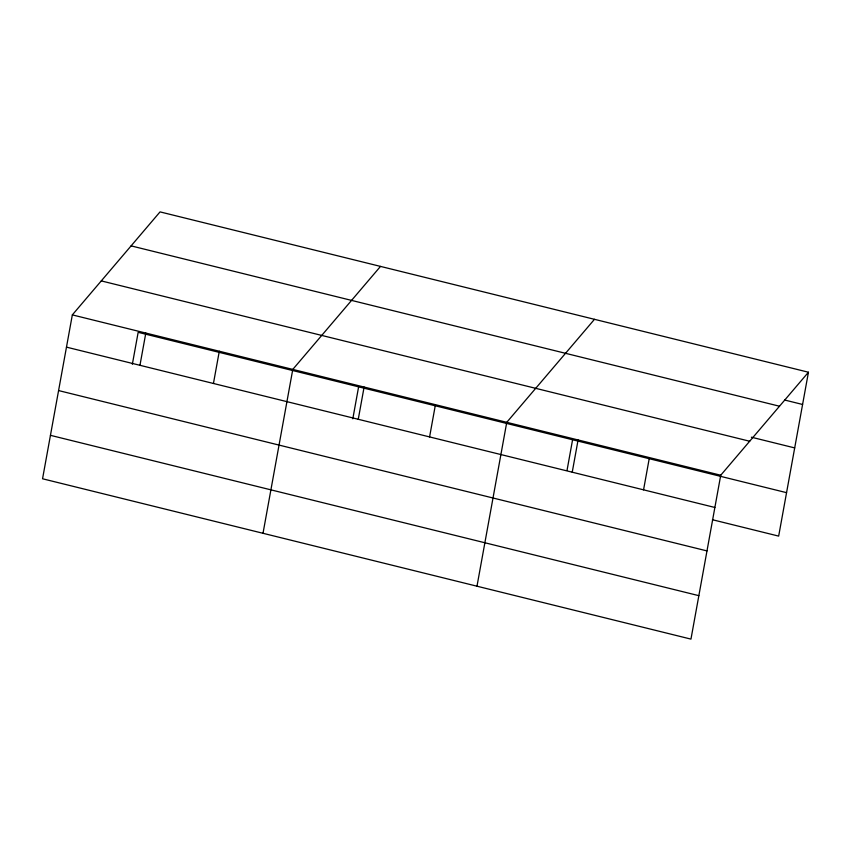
<?xml version="1.0" encoding="UTF-8"?>
<svg xmlns="http://www.w3.org/2000/svg" width="851" height="851" viewBox="0 0 851 851"><rect width="100%" height="100%" fill="white"/><g stroke="black" fill="none" stroke-linecap="round" stroke-linejoin="round"><path stroke-width="1.28" d="M72.335 314.891L42.55 478.773L690.959 639.112L720.733 475.23L808.45 372.227L160.041 211.888L72.335 314.891L720.733 475.23M132.352 364.271L138.16 332.326L786.558 492.665M139.958 365.302L145.819 333.06M213.441 383.471L219.303 351.24M263.012 533.29L292.787 369.408L380.503 266.406M352.814 418.788L358.611 386.843M358.26 419.277L364.111 387.045M429.585 436.925L435.435 404.682M476.985 586.201L506.76 422.319L594.477 319.316M567.021 470.422L572.585 439.754M572.234 472.199L578.084 439.956M643.558 489.836L649.409 457.593M808.45 372.227L778.665 536.109L712.436 519.727M784.76 400.055L802.589 404.47M131.097 245.875L779.505 406.225M751.39 437.201L794.696 447.913M101.28 280.904L749.678 441.243M66.474 347.134L714.883 507.473M58.581 390.566L706.99 550.916M50.443 435.329L698.852 595.668"/></g></svg>
